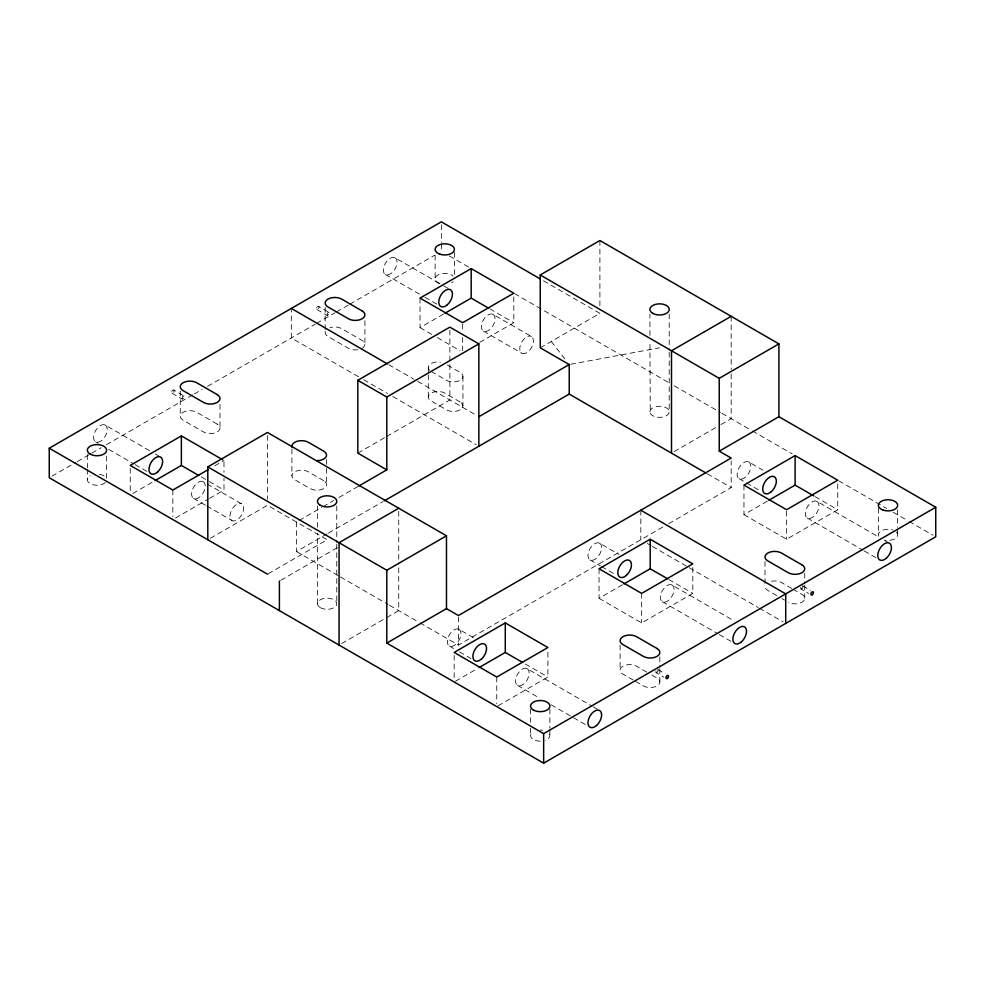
<?xml version="1.0" encoding="UTF-8"?>
<svg xmlns="http://www.w3.org/2000/svg" width="985" height="985" viewBox="0 0 985 985"><rect width="100%" height="100%" fill="white"/><g stroke="black" fill="none" stroke-linecap="round" stroke-linejoin="round"><path stroke-width="0.74" stroke-dasharray="4.92 3.69" d="M317.49 603.719L317.49 533.439M317.49 527.332L317.49 505.945M669.209 352.211L669.209 411.792A9.641 5.565 0 0 1 659.568 417.357L657.081 417.172A9.641 5.565 0 0 1 650.26 413.232L649.928 341.512M649.928 335.405L649.928 314.006M655.875 670.884L656.047 672.669L663.755 677.126M800.78 587.22L800.953 589.018L808.66 593.462M51.909 476.198L75.857 462.384M77.187 461.608L90.485 453.925M91.814 453.162L101.123 447.781M106.442 444.715L192.9 394.8M194.23 394.025L202.208 389.42M207.54 386.354L315.225 324.176M316.554 323.412L335.146 312.676M336.476 311.913L348.419 305.018M349.749 304.242L434.717 255.189M132.852 493.448L153.832 481.333M420.041 298.11L420.041 327.636L443.656 314.006M214.816 465.806L223.989 460.512M175.465 518.048L208.254 499.124M209.571 498.373L223.989 490.037L223.989 478.23M479.72 342.398L513.813 322.711L513.813 296.14M210.334 538.278L267.464 505.293L327.131 539.743L267.464 574.193M357.826 453.125L385.443 437.18M386.748 436.429L449.874 399.984L449.874 363.563M540.236 347.816L599.902 313.365L541.282 279.518M299.108 520.499L321.689 507.447M323.018 506.684L333.656 500.552M338.963 497.474L358.897 485.974M296.448 522.025L296.448 551.551L327.069 533.87M328.399 533.107L382.993 501.587M280.725 580.313L337.744 547.401M341.623 643.587L384.175 619.023M386.822 617.496L398.74 610.614L398.74 562.878M674.159 451.598L717.203 426.739M720.946 424.584L731.178 418.687L731.178 370.939M419.955 622.865L458.407 645.064L663.41 526.704M668.716 523.638L731.178 487.575L731.178 461.005M455.452 681.214L477.75 668.347M599.052 568.776L599.052 598.314L622.655 584.684M743.958 485.112L743.958 514.65L767.561 501.02M498.078 705.814L547.906 677.052L547.906 650.469M599.052 598.314L641.666 622.914L692.812 593.389L692.812 566.806M743.958 514.65L786.584 539.251L837.718 509.725L837.718 480.2M570.721 364.265L659.568 347.816M316.85 309.512L327.143 315.459L329.125 314.116L328.953 312.331L318.66 306.384A1.81 1.047 -60 0 0 316.517 308.28A1.81 1.047 -60 0 0 318.093 309.192A1.81 1.047 -60 0 0 318.66 306.384M171.944 393.175L182.237 399.122L184.22 397.78L184.047 395.982L173.754 390.048A1.81 1.047 -60 0 0 171.612 391.944A1.81 1.047 -60 0 0 173.175 392.843A1.81 1.047 -60 0 0 173.754 390.048M328.953 312.331L327.315 313.07L327.143 315.459M800.953 589.018L802.603 588.267L802.898 586.001M184.047 395.982L182.397 396.733L182.237 399.122M656.047 672.669L657.684 671.93L658.091 669.837M449.332 255.965L469.291 267.489M514.527 293.604L670.169 383.46M674.159 385.763L720.564 412.555M721.894 413.318L751.099 430.186M752.429 430.95L792.285 453.962M838.777 480.803L886.599 508.42M893.235 512.249L907.85 520.683M909.18 521.459L933.091 535.261M489.84 308.871L513.813 322.711M815.087 496.649L837.718 509.725M395.034 257.762A9.641 5.565 -60 0 1 391.981 272.71A9.641 5.565 -60 0 1 383.621 267.883A9.641 5.565 -60 0 1 395.034 257.762L442.524 285.182M443.841 285.945L449.123 288.999M493.054 314.363A9.641 5.565 -60 0 1 490.001 329.298A9.641 5.565 -60 0 1 481.653 324.484A9.641 5.565 -60 0 1 493.054 314.363L531.42 336.513A9.641 5.565 -60 0 1 528.366 351.448A9.641 5.565 -60 0 1 520.006 346.621A9.641 5.565 -60 0 1 531.42 336.513M748.785 462.002A9.641 5.565 -60 0 1 745.719 476.937A9.641 5.565 -60 0 1 737.371 472.123A9.641 5.565 -60 0 1 748.785 462.002L762.846 470.128M816.971 501.377A9.641 5.565 -60 0 1 813.918 516.312A9.641 5.565 -60 0 1 805.57 511.486A9.641 5.565 -60 0 1 816.971 501.377L879.076 537.231M884.247 540.211L888.138 542.452M385.394 274.47L423.648 296.559M424.966 297.322L439.482 305.695M483.413 331.071L521.779 353.209M739.132 478.71L760.876 491.256M807.331 518.073L862.958 550.196M864.264 550.947L879.79 559.911M707.304 473.797L731.178 487.575M420.041 327.636L432.033 334.555M437.365 337.633L460.007 350.709M447.325 365.041L460.106 372.416A9.641 5.565 0 0 1 460.106 380.296A9.641 5.565 0 0 1 446.476 380.296L431.122 371.431M802.763 585.878L810.47 590.323M791.694 588.464L781.462 582.566A9.641 5.565 0 0 0 769.827 581.679M792.974 589.202L801.925 594.374A9.641 5.565 0 0 1 801.925 602.241A9.641 5.565 0 0 1 788.283 602.241M388.693 364.659L414.02 379.274M417.702 381.404L476.223 415.19M776.771 595.605L767.832 590.434A9.641 5.565 0 0 1 765.333 585.053M781.893 598.56L784.454 600.025M358.478 376.738L291.338 337.966L291.338 309.672M363.748 379.779L387.487 393.483M392.756 396.524L476.223 444.715M647.219 543.437L651.06 545.653M652.341 546.392L687.949 566.954M689.278 567.729L758.167 607.499M759.41 608.213L783.087 621.88M668.84 579.549L692.812 593.389M599.606 543.203A9.641 5.565 -60 0 1 596.553 558.138A9.641 5.565 -60 0 1 588.205 553.324A9.641 5.565 -60 0 1 599.606 543.203L619.072 554.432M672.066 585.041A9.641 5.565 -60 0 1 669.012 599.976A9.641 5.565 -60 0 1 660.652 595.149A9.641 5.565 -60 0 1 672.066 585.041L734.17 620.895M589.966 559.911L600.345 565.895M601.638 566.646L615.908 574.883M662.425 601.736L718.053 633.86M719.346 634.611L730.993 641.333M657.857 669.541L662.967 672.496M646.788 672.127L636.556 666.217A9.641 5.565 0 0 0 622.914 666.217A9.641 5.565 0 0 0 622.914 674.097L633.146 680.007M651.898 675.082L657.02 678.037A9.641 5.565 0 0 1 657.02 685.905A9.641 5.565 0 0 1 643.377 685.905L634.426 680.746M201.346 476.962L208.007 480.815M209.337 481.579L223.989 490.037M525.264 663.976L547.906 677.052M105.21 425.089A9.641 5.565 -60 0 1 102.157 440.036A9.641 5.565 -60 0 1 93.809 435.21A9.641 5.565 -60 0 1 105.21 425.089L150.065 450.982M155.347 454.036L159.299 456.314M203.242 481.69A9.641 5.565 -60 0 1 200.189 496.625A9.641 5.565 -60 0 1 191.829 491.798A9.641 5.565 -60 0 1 203.242 481.69L205.89 483.216M207.207 483.98L241.596 503.827A9.641 5.565 -60 0 1 238.542 518.775A9.641 5.565 -60 0 1 230.195 513.948A9.641 5.565 -60 0 1 241.596 503.827M458.961 629.329A9.641 5.565 -60 0 1 455.907 644.264A9.641 5.565 -60 0 1 447.559 639.437A9.641 5.565 -60 0 1 458.961 629.329L474.302 638.182M527.16 668.692A9.641 5.565 -60 0 1 524.094 683.639A9.641 5.565 -60 0 1 515.746 678.813A9.641 5.565 -60 0 1 527.16 668.692L591.85 706.048M593.142 706.799L598.314 709.779M296.448 551.551L339.062 576.163M340.391 576.927L388.127 604.482M389.457 605.258L418.625 622.089M95.57 441.797L98.217 443.324M108.769 449.419L133.825 463.886M135.154 464.649L150.976 473.785M193.602 498.385L205.508 505.268M206.825 506.031L231.955 520.536M449.32 646.025L454.43 648.98M459.552 651.935L471.052 658.583M517.507 685.4L539.509 698.094M551.157 704.817L587.38 725.736M551.28 341.438L565.624 359.919M897.655 509.725L897.655 527.443M897.655 528.92L897.655 534.818M878.374 508.248L878.374 534.818M804.745 573.208L804.745 583.539M804.745 585.016L804.745 598.314M786.584 511.203L786.584 539.251M765 561.401L765 583.539M731.178 316.32L731.178 369.424M669.209 314.006L669.209 350.672M659.839 656.872L659.839 667.202M659.839 668.68L659.839 681.965M641.666 593.389L641.666 622.914M640.816 510.218L640.816 539.743M620.094 645.064L620.094 670.157M599.902 240.525L599.902 307.295M549.876 709.04L549.876 728.235M549.876 729.713L549.876 735.61M530.595 709.04L530.595 722.325M530.595 728.235L530.595 735.61M496.76 677.052L496.76 703.622M462.938 376.356L462.938 405.882M462.667 324.188L462.667 331.576M462.667 337.473L462.667 350.771M458.407 617.004L458.407 645.064M454.405 252.345L454.405 275.96M454.147 655.394L454.147 679.022M449.874 330.172L449.874 362.049M441.354 224.777L441.354 242.495M441.354 243.972L441.354 251.36M435.124 255.287L435.124 278.915M428.303 367.504L428.303 373.401M428.303 374.879L428.303 397.029M398.74 511.277L398.74 561.351M364.906 320.741L364.906 344.368M336.771 505.945L336.771 542.612M336.771 544.139L336.771 603.719M326.552 459.527L326.552 466.915M326.552 468.38L326.552 484.62M325.161 307.455L325.161 329.606M291.917 449.197L291.917 475.767M267.464 435.493L267.464 499.223M223.989 461.99L223.989 472.32M220 404.404L220 428.032M180.255 391.119L180.255 416.224M172.843 490.037L172.843 516.62M130.229 468.38L130.229 492.007M106.626 456.08L106.626 478.23M87.345 454.602L87.345 467.9M87.345 469.365L87.345 479.707M362.086 348.308A9.641 5.565 0 0 0 362.086 340.428L341.623 328.621A9.641 5.565 0 0 0 329.987 327.734M357.764 349.749A9.641 5.565 0 0 1 348.444 348.308L327.98 336.501A9.641 5.565 0 0 1 325.493 331.12M453.112 281.698A9.641 5.565 0 0 1 451.586 282.855M439.938 283.742A9.641 5.565 0 0 1 437.943 274.975A9.641 5.565 0 0 1 453.112 276.132M105.333 482.49A9.641 5.565 0 0 1 91.112 484.127A9.641 5.565 0 0 1 90.164 475.767M99.485 474.327A9.641 5.565 0 0 1 106.294 478.267M429.595 370.286A9.641 5.565 0 0 1 430.297 364.105A9.641 5.565 0 0 1 440.443 362.123M649.928 411.792A9.641 5.565 0 0 1 659.568 406.226A9.641 5.565 0 0 1 669.209 411.792M896.362 532.035A9.641 5.565 0 0 1 895.661 538.216A9.641 5.565 0 0 1 885.515 540.199M878.706 536.259A9.641 5.565 0 0 1 882.141 530.41A9.641 5.565 0 0 1 892.841 530.004M549.544 734.17A9.641 5.565 0 0 1 545.062 740.437M540.236 741.176A9.641 5.565 0 0 1 531.321 737.74A9.641 5.565 0 0 1 533.414 731.67M540.236 730.045A9.641 5.565 0 0 1 542.735 730.23M460.106 401.954L444.764 393.089A9.641 5.565 0 0 0 431.122 393.089A9.641 5.565 0 0 0 431.122 400.969L446.476 409.822A9.641 5.565 0 0 0 460.106 409.822A9.641 5.565 0 0 0 460.106 401.954M323.72 480.692L308.379 471.827A9.641 5.565 0 0 0 294.737 471.827A9.641 5.565 0 0 0 294.737 479.707L310.09 488.56A9.641 5.565 0 0 0 323.72 488.56A9.641 5.565 0 0 0 323.72 480.692M217.168 424.092L196.717 412.284A9.641 5.565 0 0 0 183.075 412.284A9.641 5.565 0 0 0 183.075 420.152L203.538 431.972A9.641 5.565 0 0 0 217.168 431.972A9.641 5.565 0 0 0 217.168 424.092M320.31 607.659A9.641 5.565 0 0 0 336.451 605.159A9.641 5.565 0 0 0 324.644 598.338A9.641 5.565 0 0 0 320.31 607.659"/><path stroke-width="1.48" d="M384.322 500.823L569.219 394.074L569.219 364.548L540.236 347.816L540.236 274.975L719.235 378.326L719.235 451.167L778.913 416.717L935.75 507.263L935.75 536.788L543.646 763.178L49.25 477.737L49.25 448.212L441.354 221.822L539.952 278.755M222.659 459.736L181.375 435.899L130.229 465.437L172.843 490.037L208.254 469.599M471.187 268.585L420.041 298.11L462.667 322.711L513.813 293.185L471.187 268.585L471.187 298.11L444.961 313.255M155.15 480.581L181.375 465.437L198.687 475.435M207.798 466.902L267.464 432.464L446.476 535.803L446.476 608.644L386.797 643.094L386.797 570.253L207.798 466.902L207.798 539.743M478.858 343.876L386.797 397.029L386.797 469.857L357.826 453.125L357.826 380.296L449.874 327.143L478.858 343.876L478.858 446.242M540.236 274.975L599.902 240.525L778.913 343.876L778.913 416.717M358.897 485.974L386.797 469.857M478.858 416.717L569.219 364.548M398.74 508.248L339.062 542.698L339.062 645.064M731.178 316.32L671.499 350.771L671.499 453.125M386.797 570.253L446.476 535.803M719.235 378.326L778.913 343.876M505.28 622.914L454.147 652.439L496.76 677.052L547.906 647.527L505.28 622.914L505.28 652.439L479.055 667.584M650.199 539.251L599.052 568.776L641.666 593.389L692.812 563.863L650.199 539.251L650.199 568.776L623.973 583.92M795.104 455.587L743.958 485.112L786.584 509.725L837.718 480.2L795.104 455.587L795.104 485.112L768.879 500.257M386.797 643.094L543.646 733.64L935.75 507.263M471.187 298.11L488.498 308.108M795.104 485.112L813.745 495.886M719.235 451.167L731.178 458.05L458.407 615.526L446.476 608.644M569.219 394.074L705.974 473.034M291.338 308.44L387.376 363.896M640.816 510.218L785.722 593.881L785.722 623.406M357.826 380.296L386.797 397.029M650.199 568.776L667.51 578.774M505.28 652.439L522.604 662.437M49.25 448.212L267.464 574.193M543.646 733.64L543.646 763.178M279.395 581.088L279.395 610.614M181.375 435.899L181.375 465.437M316.899 460.66A9.641 5.565 0 0 0 325.813 457.225A9.641 5.565 0 0 0 323.72 451.167L308.379 442.302A9.641 5.565 0 0 0 296.744 441.415A9.641 5.565 0 0 0 292.25 447.683M362.086 310.903L341.623 299.095A9.641 5.565 0 0 0 327.98 299.095A9.641 5.565 0 0 0 327.98 306.963L348.444 318.783A9.641 5.565 0 0 0 362.086 318.783A9.641 5.565 0 0 0 362.086 310.903M801.925 564.848L781.462 553.028A9.641 5.565 0 0 0 767.832 553.028A9.641 5.565 0 0 0 767.832 560.908L788.283 572.716A9.641 5.565 0 0 0 801.925 572.716A9.641 5.565 0 0 0 801.925 564.848M217.168 394.566L196.717 382.759A9.641 5.565 0 0 0 183.075 382.759A9.641 5.565 0 0 0 183.075 390.626L203.538 402.434A9.641 5.565 0 0 0 217.168 402.434A9.641 5.565 0 0 0 217.168 394.566M657.02 648.499L636.556 636.692A9.641 5.565 0 0 0 622.914 636.692A9.641 5.565 0 0 0 622.914 644.572L643.377 656.379A9.641 5.565 0 0 0 657.02 656.379A9.641 5.565 0 0 0 657.02 648.499M447.387 304.697A9.641 5.565 -60 0 0 450.44 289.762A9.641 5.565 -60 0 0 439.027 299.871A9.641 5.565 -60 0 0 447.387 304.697M157.563 472.024A9.641 5.565 -60 0 0 160.617 457.077A9.641 5.565 -60 0 0 149.215 467.198A9.641 5.565 -60 0 0 157.563 472.024M439.938 254.204A9.641 5.565 0 0 0 454.405 249.39A9.641 5.565 0 0 0 439.938 244.563A9.641 5.565 0 0 0 439.938 254.204M90.164 454.11A9.641 5.565 0 0 0 106.294 451.623A9.641 5.565 0 0 0 94.486 444.801A9.641 5.565 0 0 0 90.164 454.11M771.292 491.7A9.641 5.565 -60 0 0 774.358 476.765A9.641 5.565 -60 0 0 762.944 486.885A9.641 5.565 -60 0 0 771.292 491.7M626.386 575.363A9.641 5.565 -60 0 0 629.44 560.428A9.641 5.565 -60 0 0 618.038 570.549A9.641 5.565 -60 0 0 626.386 575.363M741.459 641.801A9.641 5.565 -60 0 0 744.525 626.866A9.641 5.565 -60 0 0 733.111 636.987A9.641 5.565 -60 0 0 741.459 641.801M481.48 659.027A9.641 5.565 -60 0 0 484.534 644.091A9.641 5.565 -60 0 0 473.132 654.212A9.641 5.565 -60 0 0 481.48 659.027M596.553 725.465A9.641 5.565 -60 0 0 599.606 710.53A9.641 5.565 -60 0 0 588.205 720.651A9.641 5.565 -60 0 0 596.553 725.465M667.571 678.283A1.81 1.047 -60 0 0 668.15 675.488A1.81 1.047 -60 0 0 666.008 677.384A1.81 1.047 -60 0 0 667.571 678.283M886.377 558.138A9.641 5.565 -60 0 0 889.43 543.203A9.641 5.565 -60 0 0 878.017 553.324A9.641 5.565 -60 0 0 886.377 558.138M812.477 594.62A1.81 1.047 -60 0 0 813.056 591.825A1.81 1.047 -60 0 0 810.914 593.721A1.81 1.047 -60 0 0 812.477 594.62M883.188 510.119A9.641 5.565 0 0 0 897.655 505.293A9.641 5.565 0 0 0 883.188 500.478A9.641 5.565 0 0 0 883.188 510.119M533.414 710.025A9.641 5.565 0 0 0 549.544 707.525A9.641 5.565 0 0 0 537.736 700.704A9.641 5.565 0 0 0 533.414 710.025M652.747 313.365A9.641 5.565 0 0 0 668.889 310.866A9.641 5.565 0 0 0 657.081 304.045A9.641 5.565 0 0 0 652.747 313.365M320.31 505.293A9.641 5.565 0 0 0 336.451 502.793A9.641 5.565 0 0 0 324.644 495.984A9.641 5.565 0 0 0 320.31 505.293"/></g></svg>
